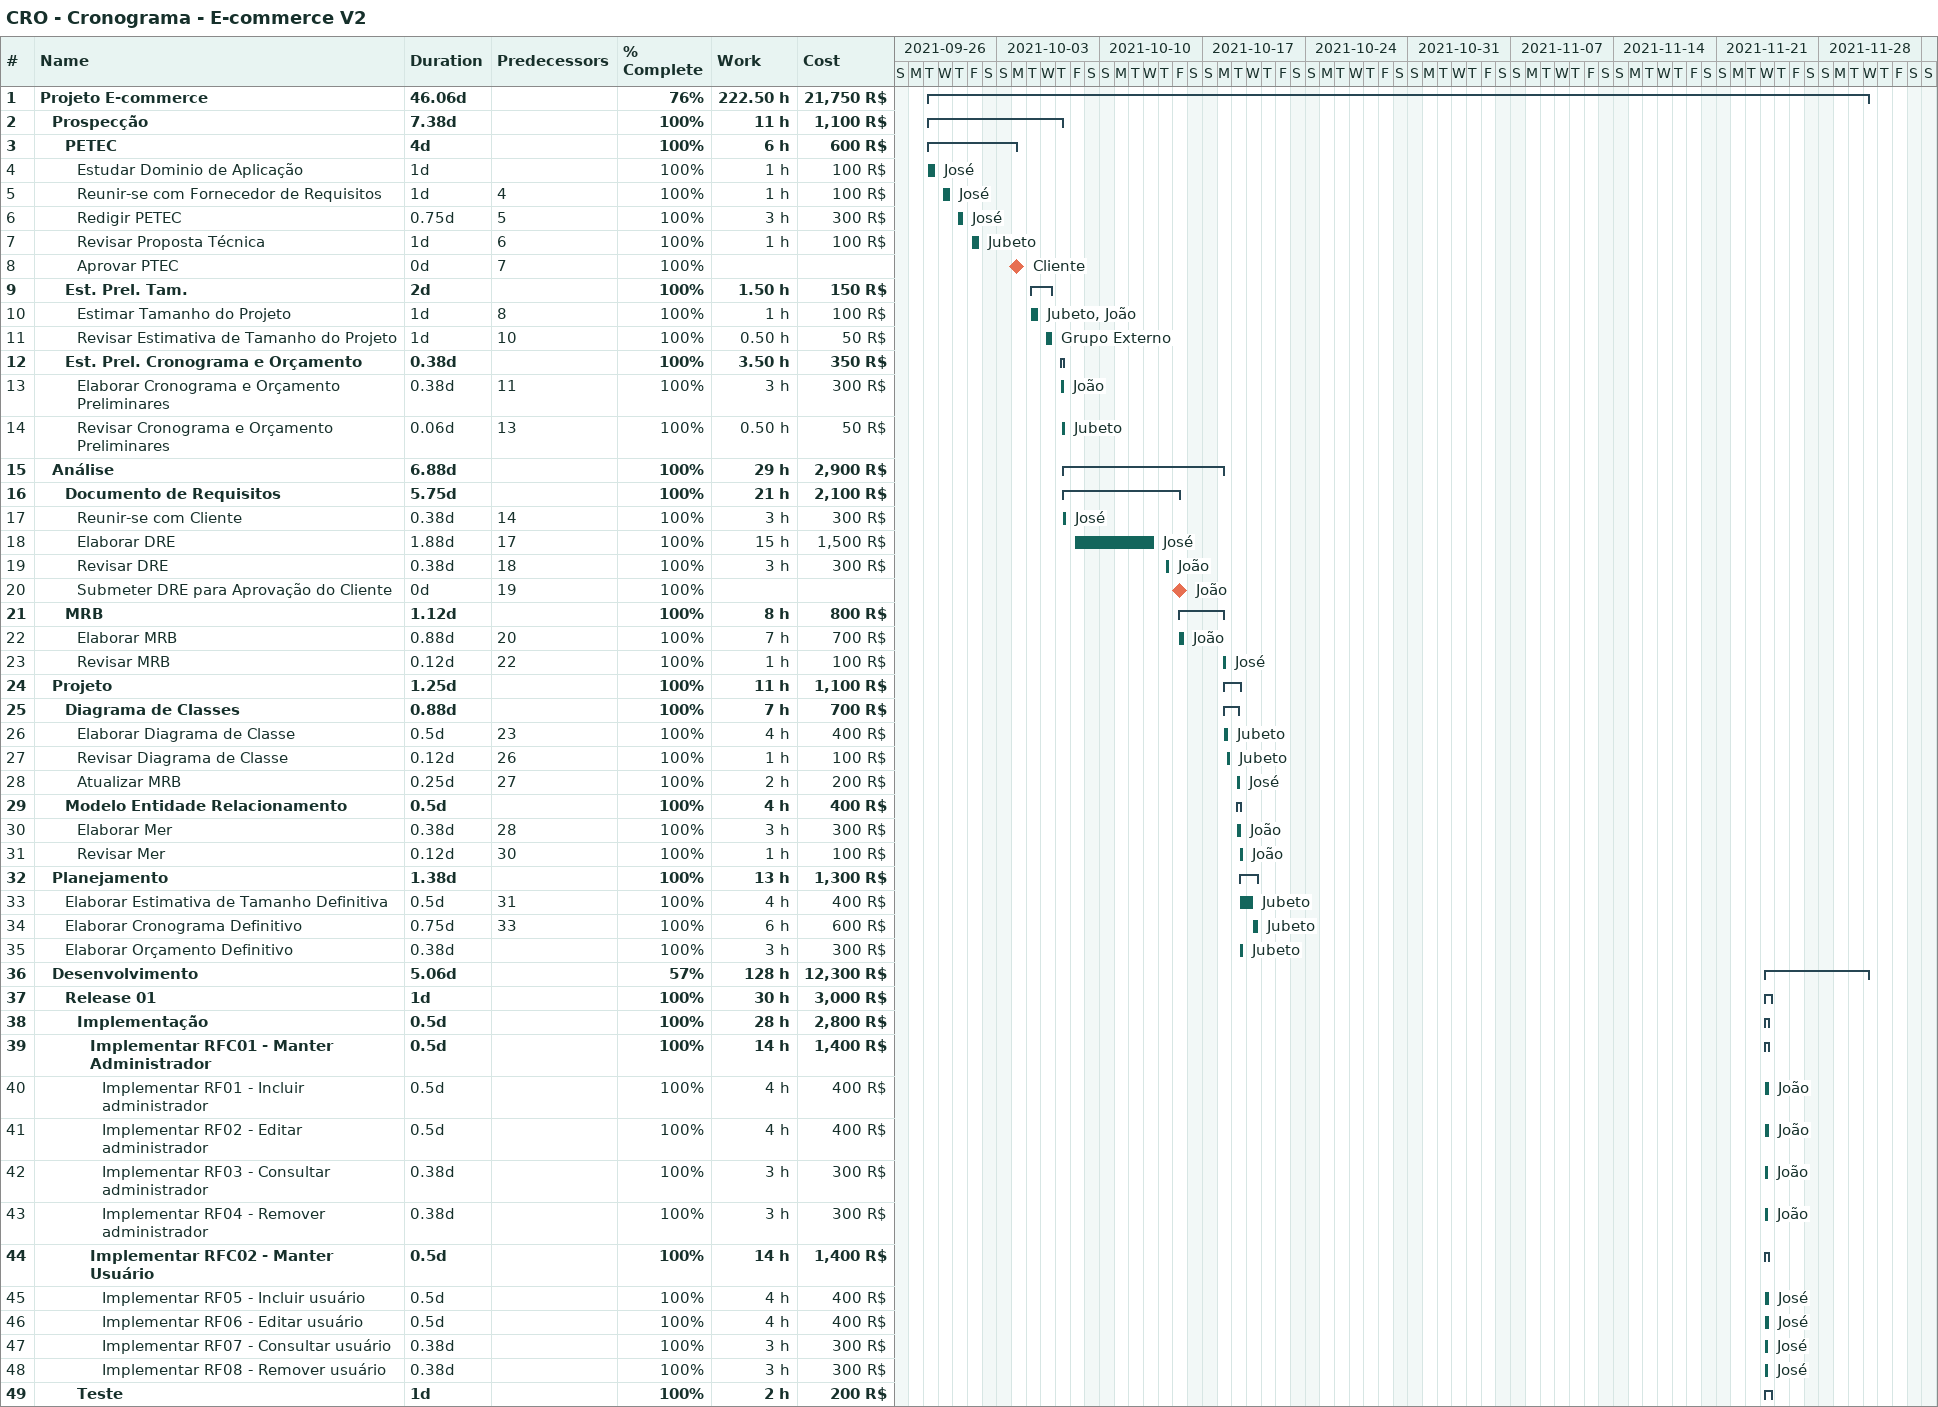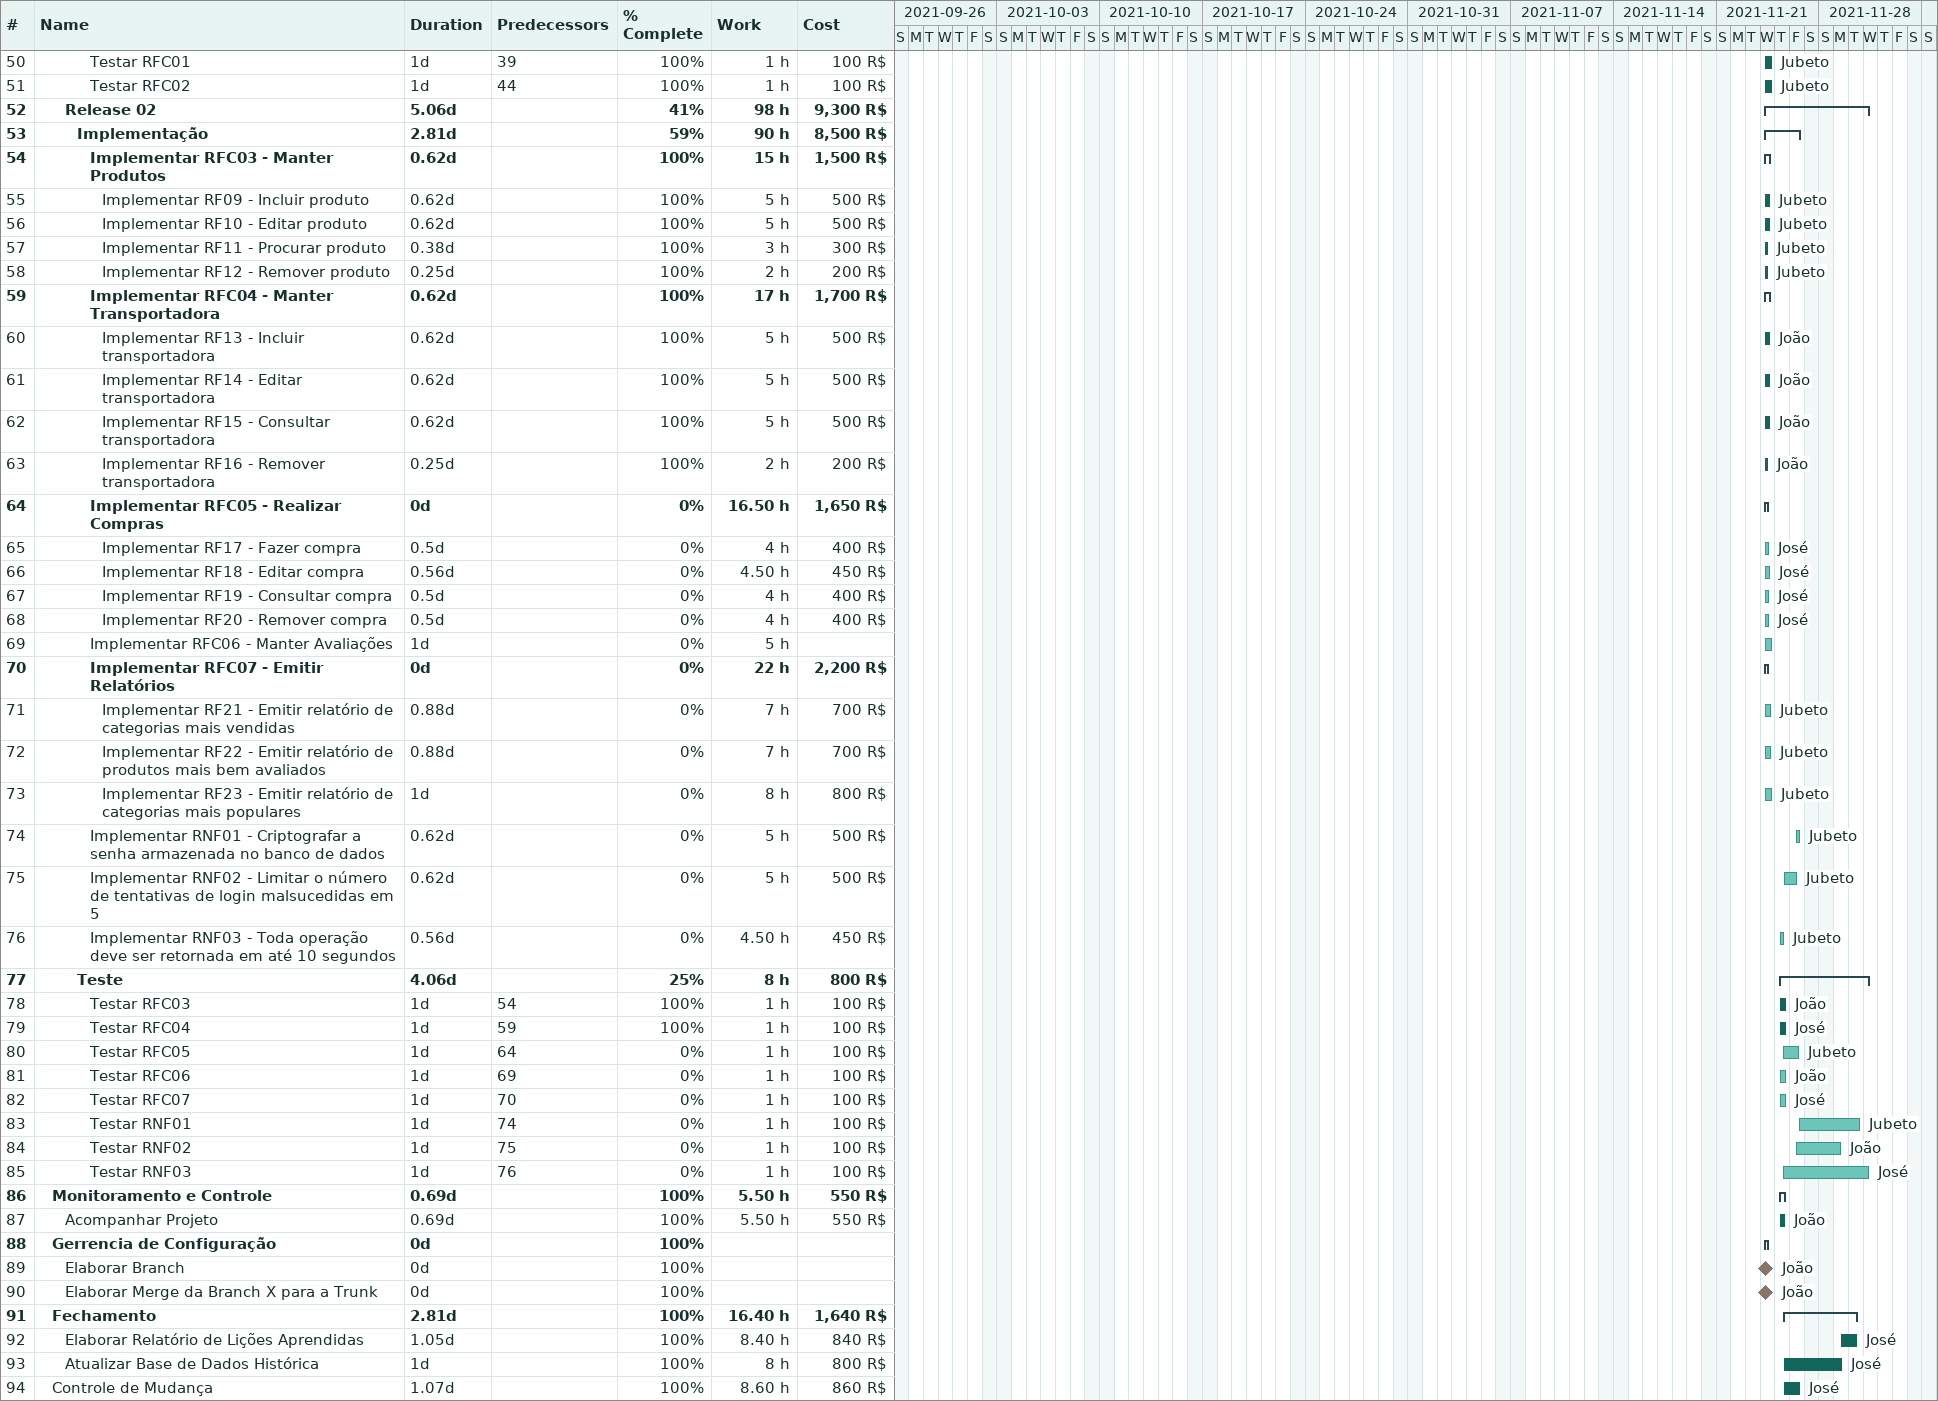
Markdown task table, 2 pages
CRO - Cronograma - E-commerce V2

| ID | Level | Task | Duration | Start | Finish | Predecessors | Resources | % complete | Work (h) | Cost (R$) |
|---|---|---|---|---|---|---|---|---|---|---|
| 1 | 1 | **Projeto E-commerce** | 46.06d | 2021-09-28 | 2021-12-01 |  |  | 76 | 222.50 | 21750 |
| 2 | 2 | **Prospecção** | 7.38d | 2021-09-28 | 2021-10-07 |  |  | 100 | 11 | 1100 |
| 3 | 3 | **PETEC** | 4d | 2021-09-28 | 2021-10-04 |  |  | 100 | 6 | 600 |
| 4 | 4 | Estudar Dominio de Aplicação | 1d | 2021-09-28 | 2021-09-28 |  | José | 100 | 1 | 100 |
| 5 | 4 | Reunir-se com Fornecedor de Requisitos | 1d | 2021-09-29 | 2021-09-29 | 4 | José | 100 | 1 | 100 |
| 6 | 4 | Redigir PETEC | 0.75d | 2021-09-30 | 2021-09-30 | 5 | José | 100 | 3 | 300 |
| 7 | 4 | Revisar Proposta Técnica | 1d | 2021-10-01 | 2021-10-01 | 6 | Jubeto | 100 | 1 | 100 |
| 8 | 4 | Aprovar PTEC | 0d | 2021-10-04 | 2021-10-04 | 7 | Cliente | 100 |  |  |
| 9 | 3 | **Est. Prel. Tam.** | 2d | 2021-10-05 | 2021-10-06 |  |  | 100 | 1.50 | 150 |
| 10 | 4 | Estimar Tamanho do Projeto | 1d | 2021-10-05 | 2021-10-05 | 8 | Jubeto, João | 100 | 1 | 100 |
| 11 | 4 | Revisar Estimativa de Tamanho do Projeto | 1d | 2021-10-06 | 2021-10-06 | 10 | Grupo Externo | 100 | 0.50 | 50 |
| 12 | 3 | **Est. Prel. Cronograma e Orçamento** | 0.38d | 2021-10-07 | 2021-10-07 |  |  | 100 | 3.50 | 350 |
| 13 | 4 | Elaborar Cronograma e Orçamento Preliminares | 0.38d | 2021-10-07 | 2021-10-07 | 11 | João | 100 | 3 | 300 |
| 14 | 4 | Revisar Cronograma e Orçamento Preliminares | 0.06d | 2021-10-07 | 2021-10-07 | 13 | Jubeto | 100 | 0.50 | 50 |
| 15 | 2 | **Análise** | 6.88d | 2021-10-07 | 2021-10-18 |  |  | 100 | 29 | 2900 |
| 16 | 3 | **Documento de Requisitos** | 5.75d | 2021-10-07 | 2021-10-15 |  |  | 100 | 21 | 2100 |
| 17 | 4 | Reunir-se com Cliente | 0.38d | 2021-10-07 | 2021-10-07 | 14 | José | 100 | 3 | 300 |
| 18 | 4 | Elaborar DRE | 1.88d | 2021-10-08 | 2021-10-13 | 17 | José | 100 | 15 | 1500 |
| 19 | 4 | Revisar DRE | 0.38d | 2021-10-14 | 2021-10-14 | 18 | João | 100 | 3 | 300 |
| 20 | 4 | Submeter DRE para Aprovação do Cliente | 0d | 2021-10-15 | 2021-10-15 | 19 | João | 100 |  |  |
| 21 | 3 | **MRB** | 1.12d | 2021-10-15 | 2021-10-18 |  |  | 100 | 8 | 800 |
| 22 | 4 | Elaborar MRB | 0.88d | 2021-10-15 | 2021-10-15 | 20 | João | 100 | 7 | 700 |
| 23 | 4 | Revisar MRB | 0.12d | 2021-10-18 | 2021-10-18 | 22 | José | 100 | 1 | 100 |
| 24 | 2 | **Projeto** | 1.25d | 2021-10-18 | 2021-10-19 |  |  | 100 | 11 | 1100 |
| 25 | 3 | **Diagrama de Classes** | 0.88d | 2021-10-18 | 2021-10-19 |  |  | 100 | 7 | 700 |
| 26 | 4 | Elaborar Diagrama de Classe | 0.5d | 2021-10-18 | 2021-10-18 | 23 | Jubeto | 100 | 4 | 400 |
| 27 | 4 | Revisar Diagrama de Classe | 0.12d | 2021-10-18 | 2021-10-18 | 26 | Jubeto | 100 | 1 | 100 |
| 28 | 4 | Atualizar MRB | 0.25d | 2021-10-19 | 2021-10-19 | 27 | José | 100 | 2 | 200 |
| 29 | 3 | **Modelo Entidade Relacionamento** | 0.5d | 2021-10-19 | 2021-10-19 |  |  | 100 | 4 | 400 |
| 30 | 4 | Elaborar Mer | 0.38d | 2021-10-19 | 2021-10-19 | 28 | João | 100 | 3 | 300 |
| 31 | 4 | Revisar Mer | 0.12d | 2021-10-19 | 2021-10-19 | 30 | João | 100 | 1 | 100 |
| 32 | 2 | **Planejamento** | 1.38d | 2021-10-19 | 2021-10-20 |  |  | 100 | 13 | 1300 |
| 33 | 3 | Elaborar Estimativa de Tamanho Definitiva | 0.5d | 2021-10-19 | 2021-10-20 | 31 | Jubeto | 100 | 4 | 400 |
| 34 | 3 | Elaborar Cronograma Definitivo | 0.75d | 2021-10-20 | 2021-10-20 | 33 | Jubeto | 100 | 6 | 600 |
| 35 | 3 | Elaborar Orçamento Definitivo | 0.38d | 2021-10-19 | 2021-10-19 |  | Jubeto | 100 | 3 | 300 |
| 36 | 2 | **Desenvolvimento** | 5.06d | 2021-11-24 | 2021-12-01 |  |  | 57 | 128 | 12300 |
| 37 | 3 | **Release 01** | 1d | 2021-11-24 | 2021-11-24 |  |  | 100 | 30 | 3000 |
| 38 | 4 | **Implementação** | 0.5d | 2021-11-24 | 2021-11-24 |  |  | 100 | 28 | 2800 |
| 39 | 5 | **Implementar RFC01 - Manter Administrador** | 0.5d | 2021-11-24 | 2021-11-24 |  |  | 100 | 14 | 1400 |
| 40 | 6 | Implementar RF01 - Incluir administrador | 0.5d | 2021-11-24 | 2021-11-24 |  | João | 100 | 4 | 400 |
| 41 | 6 | Implementar RF02 - Editar administrador | 0.5d | 2021-11-24 | 2021-11-24 |  | João | 100 | 4 | 400 |
| 42 | 6 | Implementar RF03 - Consultar administrador | 0.38d | 2021-11-24 | 2021-11-24 |  | João | 100 | 3 | 300 |
| 43 | 6 | Implementar RF04 - Remover administrador | 0.38d | 2021-11-24 | 2021-11-24 |  | João | 100 | 3 | 300 |
| 44 | 5 | **Implementar RFC02 - Manter Usuário** | 0.5d | 2021-11-24 | 2021-11-24 |  |  | 100 | 14 | 1400 |
| 45 | 6 | Implementar RF05 - Incluir usuário | 0.5d | 2021-11-24 | 2021-11-24 |  | José | 100 | 4 | 400 |
| 46 | 6 | Implementar RF06 - Editar usuário | 0.5d | 2021-11-24 | 2021-11-24 |  | José | 100 | 4 | 400 |
| 47 | 6 | Implementar RF07 - Consultar usuário | 0.38d | 2021-11-24 | 2021-11-24 |  | José | 100 | 3 | 300 |
| 48 | 6 | Implementar RF08 - Remover usuário | 0.38d | 2021-11-24 | 2021-11-24 |  | José | 100 | 3 | 300 |
| 49 | 4 | **Teste** | 1d | 2021-11-24 | 2021-11-24 |  |  | 100 | 2 | 200 |
| 50 | 5 | Testar RFC01 | 1d | 2021-11-24 | 2021-11-24 | 39 | Jubeto | 100 | 1 | 100 |
| 51 | 5 | Testar RFC02 | 1d | 2021-11-24 | 2021-11-24 | 44 | Jubeto | 100 | 1 | 100 |
| 52 | 3 | **Release 02** | 5.06d | 2021-11-24 | 2021-12-01 |  |  | 41 | 98 | 9300 |
| 53 | 4 | **Implementação** | 2.81d | 2021-11-24 | 2021-11-26 |  |  | 59 | 90 | 8500 |
| 54 | 5 | **Implementar RFC03 - Manter Produtos** | 0.62d | 2021-11-24 | 2021-11-24 |  |  | 100 | 15 | 1500 |
| 55 | 6 | Implementar RF09 - Incluir produto | 0.62d | 2021-11-24 | 2021-11-24 |  | Jubeto | 100 | 5 | 500 |
| 56 | 6 | Implementar RF10 - Editar produto | 0.62d | 2021-11-24 | 2021-11-24 |  | Jubeto | 100 | 5 | 500 |
| 57 | 6 | Implementar RF11 - Procurar produto | 0.38d | 2021-11-24 | 2021-11-24 |  | Jubeto | 100 | 3 | 300 |
| 58 | 6 | Implementar RF12 - Remover produto | 0.25d | 2021-11-24 | 2021-11-24 |  | Jubeto | 100 | 2 | 200 |
| 59 | 5 | **Implementar RFC04 - Manter Transportadora** | 0.62d | 2021-11-24 | 2021-11-24 |  |  | 100 | 17 | 1700 |
| 60 | 6 | Implementar RF13 - Incluir transportadora | 0.62d | 2021-11-24 | 2021-11-24 |  | João | 100 | 5 | 500 |
| 61 | 6 | Implementar RF14 - Editar transportadora | 0.62d | 2021-11-24 | 2021-11-24 |  | João | 100 | 5 | 500 |
| 62 | 6 | Implementar RF15 - Consultar transportadora | 0.62d | 2021-11-24 | 2021-11-24 |  | João | 100 | 5 | 500 |
| 63 | 6 | Implementar RF16 - Remover transportadora | 0.25d | 2021-11-24 | 2021-11-24 |  | João | 100 | 2 | 200 |
| 64 | 5 | **Implementar RFC05 - Realizar Compras** | 0d | 2021-11-24 | 2021-11-24 |  |  | 0 | 16.50 | 1650 |
| 65 | 6 | Implementar RF17 - Fazer compra | 0.5d | 2021-11-24 | 2021-11-24 |  | José | 0 | 4 | 400 |
| 66 | 6 | Implementar RF18 - Editar compra | 0.56d | 2021-11-24 | 2021-11-24 |  | José | 0 | 4.50 | 450 |
| 67 | 6 | Implementar RF19 - Consultar compra | 0.5d | 2021-11-24 | 2021-11-24 |  | José | 0 | 4 | 400 |
| 68 | 6 | Implementar RF20 - Remover compra | 0.5d | 2021-11-24 | 2021-11-24 |  | José | 0 | 4 | 400 |
| 69 | 5 | Implementar RFC06 - Manter Avaliações | 1d | 2021-11-24 | 2021-11-24 |  |  | 0 | 5 |  |
| 70 | 5 | **Implementar RFC07 - Emitir Relatórios** | 0d | 2021-11-24 | 2021-11-24 |  |  | 0 | 22 | 2200 |
| 71 | 6 | Implementar RF21 - Emitir relatório de categorias mais vendidas | 0.88d | 2021-11-24 | 2021-11-24 |  | Jubeto | 0 | 7 | 700 |
| 72 | 6 | Implementar RF22 - Emitir relatório de produtos mais bem avaliados | 0.88d | 2021-11-24 | 2021-11-24 |  | Jubeto | 0 | 7 | 700 |
| 73 | 6 | Implementar RF23 - Emitir relatório de categorias mais populares | 1d | 2021-11-24 | 2021-11-24 |  | Jubeto | 0 | 8 | 800 |
| 74 | 5 | Implementar RNF01 - Criptografar a senha armazenada no banco de dados | 0.62d | 2021-11-26 | 2021-11-26 |  | Jubeto | 0 | 5 | 500 |
| 75 | 5 | Implementar RNF02 - Limitar o número de tentativas de login malsucedidas em 5 | 0.62d | 2021-11-25 | 2021-11-26 |  | Jubeto | 0 | 5 | 500 |
| 76 | 5 | Implementar RNF03 - Toda operação deve ser retornada em até 10 segundos | 0.56d | 2021-11-25 | 2021-11-25 |  | Jubeto | 0 | 4.50 | 450 |
| 77 | 4 | **Teste** | 4.06d | 2021-11-25 | 2021-12-01 |  |  | 25 | 8 | 800 |
| 78 | 5 | Testar RFC03 | 1d | 2021-11-25 | 2021-11-25 | 54 | João | 100 | 1 | 100 |
| 79 | 5 | Testar RFC04 | 1d | 2021-11-25 | 2021-11-25 | 59 | José | 100 | 1 | 100 |
| 80 | 5 | Testar RFC05 | 1d | 2021-11-25 | 2021-11-26 | 64 | Jubeto | 0 | 1 | 100 |
| 81 | 5 | Testar RFC06 | 1d | 2021-11-25 | 2021-11-25 | 69 | João | 0 | 1 | 100 |
| 82 | 5 | Testar RFC07 | 1d | 2021-11-25 | 2021-11-25 | 70 | José | 0 | 1 | 100 |
| 83 | 5 | Testar RNF01 | 1d | 2021-11-26 | 2021-11-30 | 74 | Jubeto | 0 | 1 | 100 |
| 84 | 5 | Testar RNF02 | 1d | 2021-11-26 | 2021-11-29 | 75 | João | 0 | 1 | 100 |
| 85 | 5 | Testar RNF03 | 1d | 2021-11-25 | 2021-12-01 | 76 | José | 0 | 1 | 100 |
| 86 | 2 | **Monitoramento e Controle** | 0.69d | 2021-11-25 | 2021-11-25 |  |  | 100 | 5.50 | 550 |
| 87 | 3 | Acompanhar Projeto | 0.69d | 2021-11-25 | 2021-11-25 |  | João | 100 | 5.50 | 550 |
| 88 | 2 | **Gerrencia de Configuração** | 0d | 2021-11-24 | 2021-11-24 |  |  | 100 |  |  |
| 89 | 3 | Elaborar Branch | 0d | 2021-11-24 | 2021-11-24 |  | João | 100 |  |  |
| 90 | 3 | Elaborar Merge da Branch X para a Trunk | 0d | 2021-11-24 | 2021-11-24 |  | João | 100 |  |  |
| 91 | 2 | **Fechamento** | 2.81d | 2021-11-25 | 2021-11-30 |  |  | 100 | 16.40 | 1640 |
| 92 | 3 | Elaborar Relatório de Lições Aprendidas | 1.05d | 2021-11-29 | 2021-11-30 |  | José | 100 | 8.40 | 840 |
| 93 | 3 | Atualizar Base de Dados Histórica | 1d | 2021-11-25 | 2021-11-29 |  | José | 100 | 8 | 800 |
| 94 | 2 | Controle de Mudança | 1.07d | 2021-11-25 | 2021-11-26 |  | José | 100 | 8.60 | 860 |
